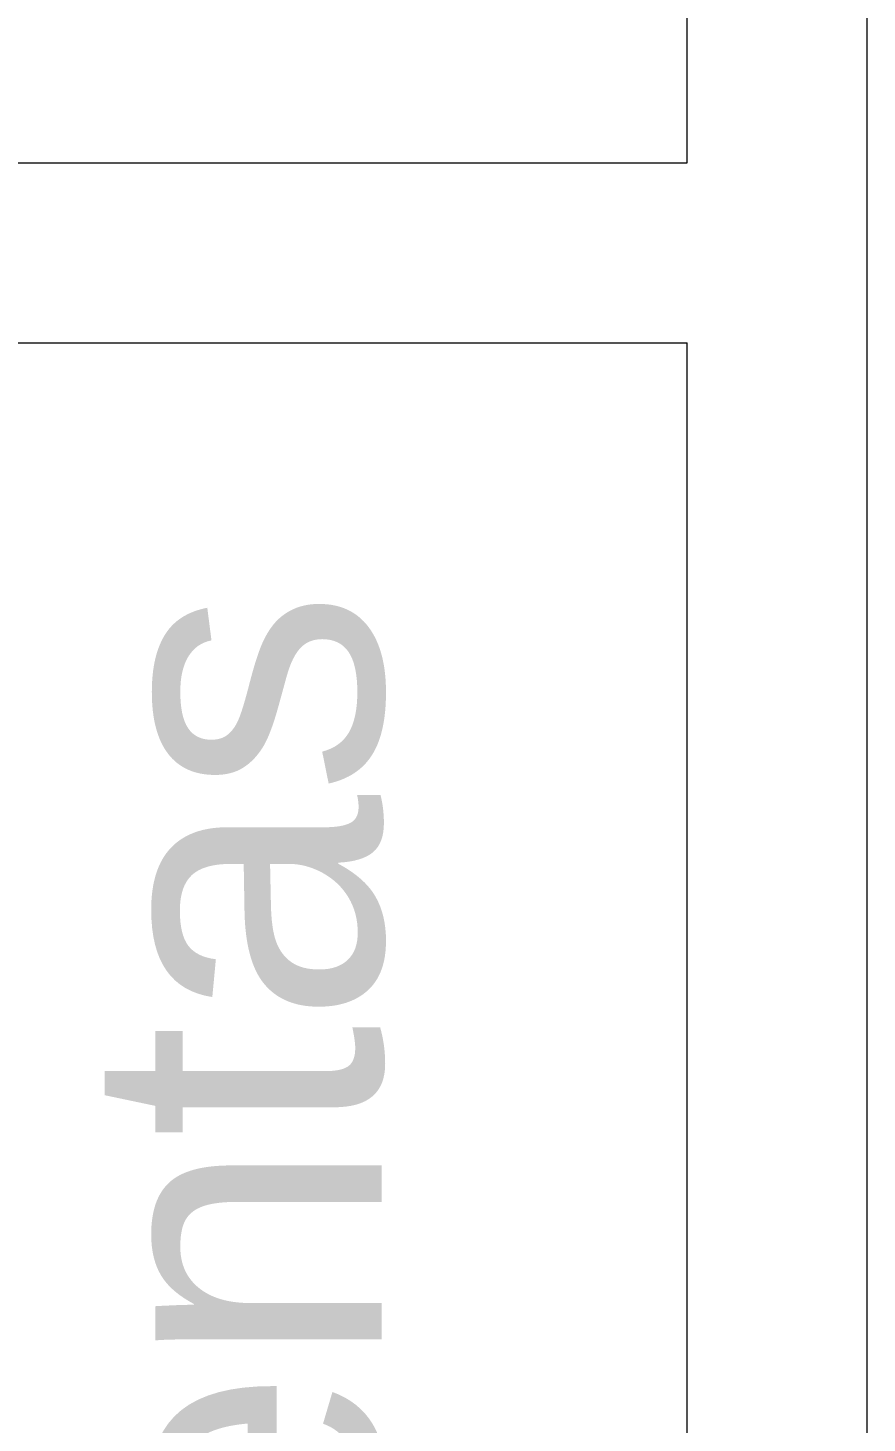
# Model space of a CAD drawing. Header units: millimetres. Extents: x -461 to 1315, y -154 to 152.
# Drawn here: x -182.445 to -181.746, y -109.613 to -108.45 of the extents above; entities that cross this region are included whole.
import ezdxf

# ---------------------------------------------------------------- set-up
doc = ezdxf.new("R2010")
doc.units = ezdxf.units.MM
doc.layers.add('A-WALL', color=253, linetype='Continuous', lineweight=15)
doc.styles.get("Standard").update_dxf_attribs({"font": 'arial.ttf'})

msp = doc.modelspace()

# ---------------------------------------------------------------- linework, layer by layer
at = {"layer": 'A-WALL'}
for p, q in [((-181.7456, -111.4626), (-181.7456, -76.4626)), ((-181.7456, -111.4626), (-181.7456, -76.4626)), ((-181.8956, -108.5626), (-181.8956, -101.4626)), ((-181.8956, -108.5626), (-181.8956, -101.4626)), ((-183.6956, -108.5626), (-181.8956, -108.5626)), ((-183.6956, -108.5626), (-181.8956, -108.5626)), ((-183.5456, -108.7126), (-181.8956, -108.7126)), ((-183.5456, -108.7126), (-181.8956, -108.7126)), ((-181.8956, -109.1626), (-181.8956, -108.7126)), ((-181.8956, -109.1626), (-181.8956, -108.7126)), ((-181.8956, -109.3126), (-181.8956, -109.1626)), ((-181.8956, -109.3126), (-181.8956, -109.1626)), ((-181.8956, -111.3126), (-181.8956, -109.3126)), ((-181.8956, -111.3126), (-181.8956, -109.3126))]:
    msp.add_line(p, q, dxfattribs=at)

# ---------------------------------------------------------------- texts
at = {"layer": 'A-WALL', "insert": (-182.3959, -111.1889), "char_height": 0.245775, "attachment_point": 1, "rotation": 90}
msp.add_mtext_dynamic_manual_height_columns('Sala de ventas', width=2.32677, gutter_width=1.2289, heights=[0], dxfattribs=at)
msp.add_mtext_dynamic_manual_height_columns('Sala de ventas', width=2.32677, gutter_width=1.2289, heights=[0], dxfattribs=at)

doc.saveas('drawing.dxf')
